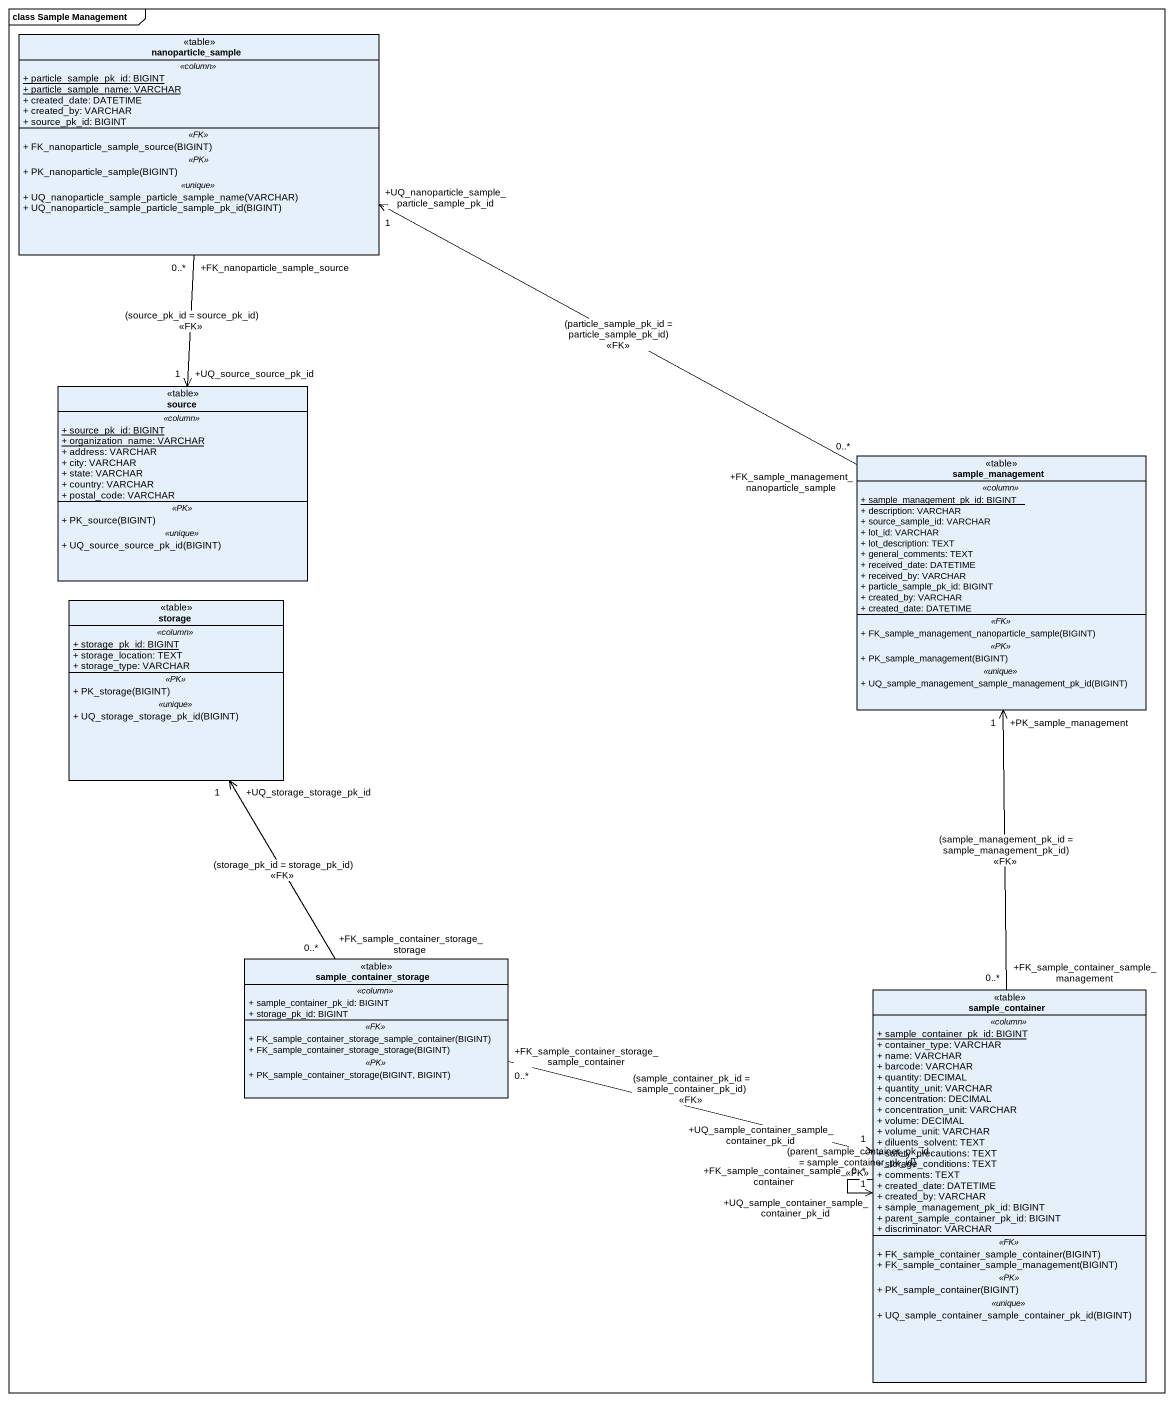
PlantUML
@startuml
mainframe class Sample Management
hide circle
hide empty members
skinparam classAttributeIconSize 0
class nanoparticle_sample <<table>> {
  .. <<column>> ..
  {static} + particle_sample_pk_id: BIGINT
  {static} + particle_sample_name: VARCHAR
  + created_date: DATETIME
  + created_by: VARCHAR
  + source_pk_id: BIGINT
  .. <<FK>> ..
  + FK_nanoparticle_sample_source(BIGINT)
  .. <<PK>> ..
  + PK_nanoparticle_sample(BIGINT)
  .. <<unique>> ..
  + UQ_nanoparticle_sample_particle_sample_name(VARCHAR)
  + UQ_nanoparticle_sample_particle_sample_pk_id(BIGINT)
}
class source <<table>> {
  .. <<column>> ..
  {static} + source_pk_id: BIGINT
  {static} + organization_name: VARCHAR
  + address: VARCHAR
  + city: VARCHAR
  + state: VARCHAR
  + country: VARCHAR
  + postal_code: VARCHAR
  .. <<PK>> ..
  + PK_source(BIGINT)
  .. <<unique>> ..
  + UQ_source_source_pk_id(BIGINT)
}
class sample_management <<table>> {
  .. <<column>> ..
  {static} + sample_management_pk_id: BIGINT
  + description: VARCHAR
  + source_sample_id: VARCHAR
  + lot_id: VARCHAR
  + lot_description: TEXT
  + general_comments: TEXT
  + received_date: DATETIME
  + received_by: VARCHAR
  + particle_sample_pk_id: BIGINT
  + created_by: VARCHAR
  + created_date: DATETIME
  .. <<FK>> ..
  + FK_sample_management_nanoparticle_sample(BIGINT)
  .. <<PK>> ..
  + PK_sample_management(BIGINT)
  .. <<unique>> ..
  + UQ_sample_management_sample_management_pk_id(BIGINT)
}
class "storage" as storage_ <<table>> {
  .. <<column>> ..
  {static} + storage_pk_id: BIGINT
  + storage_location: TEXT
  + storage_type: VARCHAR
  .. <<PK>> ..
  + PK_storage(BIGINT)
  .. <<unique>> ..
  + UQ_storage_storage_pk_id(BIGINT)
}
class sample_container_storage <<table>> {
  .. <<column>> ..
  + sample_container_pk_id: BIGINT
  + storage_pk_id: BIGINT
  .. <<FK>> ..
  + FK_sample_container_storage_sample_container(BIGINT)
  + FK_sample_container_storage_storage(BIGINT)
  .. <<PK>> ..
  + PK_sample_container_storage(BIGINT, BIGINT)
}
class sample_container <<table>> {
  .. <<column>> ..
  {static} + sample_container_pk_id: BIGINT
  + container_type: VARCHAR
  + name: VARCHAR
  + barcode: VARCHAR
  + quantity: DECIMAL
  + quantity_unit: VARCHAR
  + concentration: DECIMAL
  + concentration_unit: VARCHAR
  + volume: DECIMAL
  + volume_unit: VARCHAR
  + diluents_solvent: TEXT
  + safety_precautions: TEXT
  + storage_conditions: TEXT
  + comments: TEXT
  + created_date: DATETIME
  + created_by: VARCHAR
  + sample_management_pk_id: BIGINT
  + parent_sample_container_pk_id: BIGINT
  + discriminator: VARCHAR
  .. <<FK>> ..
  + FK_sample_container_sample_container(BIGINT)
  + FK_sample_container_sample_management(BIGINT)
  .. <<PK>> ..
  + PK_sample_container(BIGINT)
  .. <<unique>> ..
  + UQ_sample_container_sample_container_pk_id(BIGINT)
}
nanoparticle_sample "+FK_nanoparticle_sample_source\n0..*" --> "+UQ_source_source_pk_id\n1" source : (source_pk_id = source_pk_id)\n<<FK>>
sample_management "+FK_sample_management_nanoparticle_sample\n0..*" -left-> "+UQ_nanoparticle_sample_particle_sample_pk_id\n1" nanoparticle_sample : (particle_sample_pk_id = particle_sample_pk_id)\n<<FK>>
sample_container_storage "+FK_sample_container_storage_storage\n0..*" -up-> "+UQ_storage_storage_pk_id\n1" storage_ : (storage_pk_id = storage_pk_id)\n<<FK>>
sample_container_storage "+FK_sample_container_storage_sample_container\n0..*" -right-> "+UQ_sample_container_sample_container_pk_id\n1" sample_container : (sample_container_pk_id = sample_container_pk_id)\n<<FK>>
sample_container "+FK_sample_container_sample_management\n0..*" -up-> "+PK_sample_management\n1" sample_management : (sample_management_pk_id = sample_management_pk_id)\n<<FK>>
sample_container "+FK_sample_container_sample_container\n0..*" --> "+UQ_sample_container_sample_container_pk_id\n1" sample_container : (parent_sample_container_pk_id = sample_container_pk_id)\n<<FK>>
@enduml
